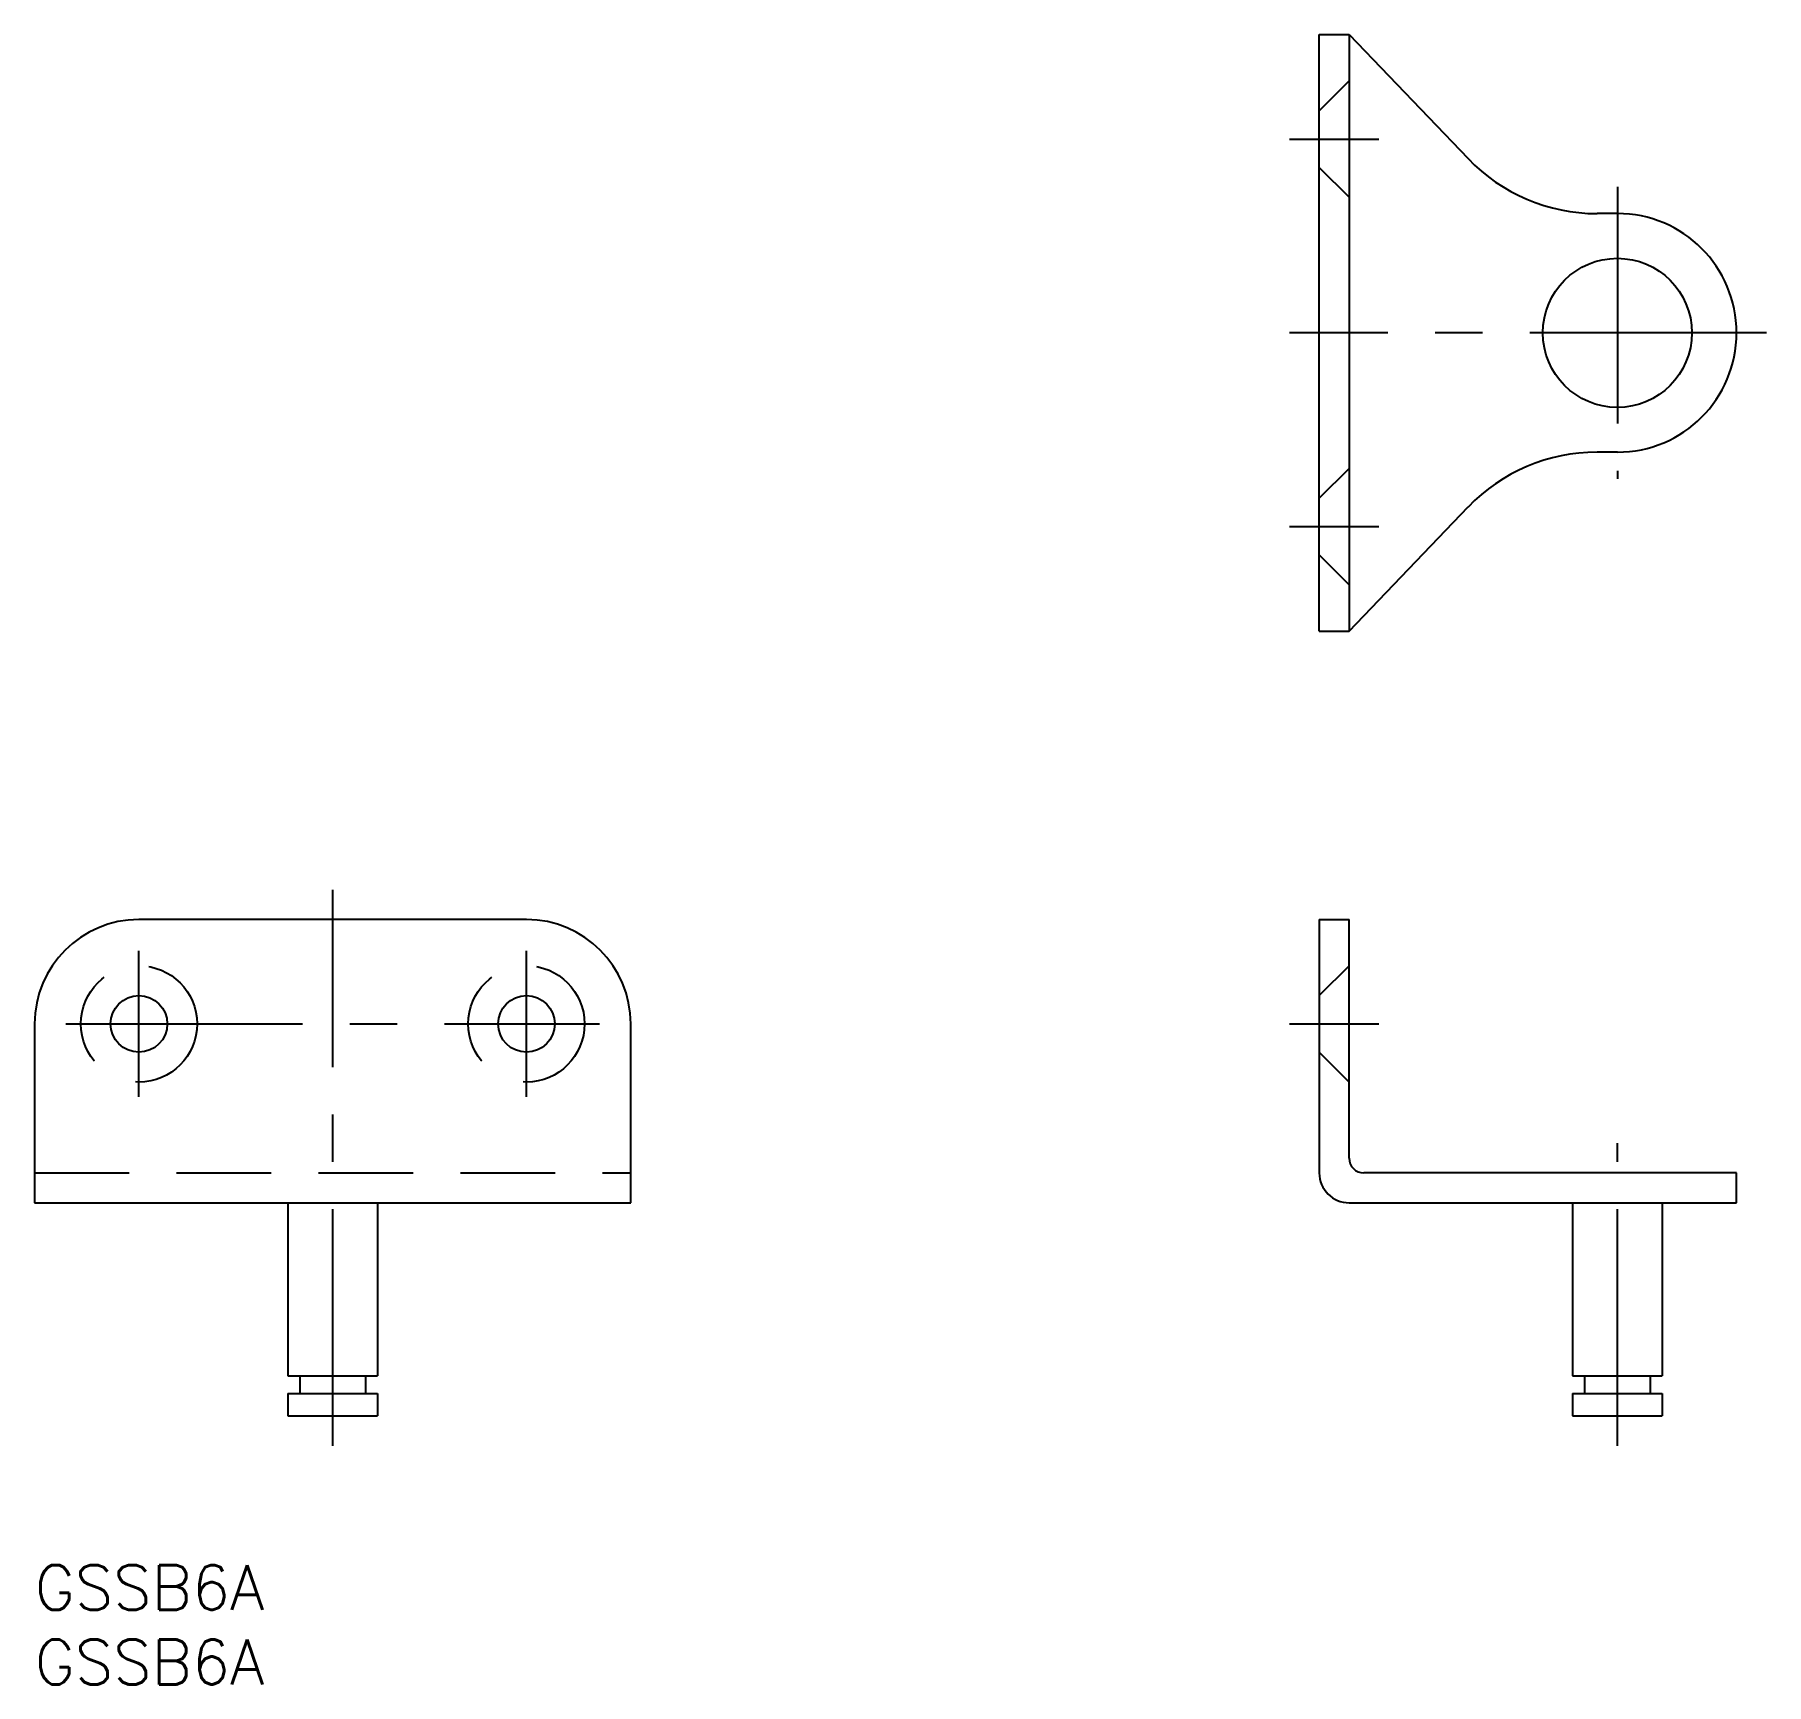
# Model space of a CAD drawing. Extents: x 0 to 116, y -8 to 103.
import ezdxf

# ---------------------------------------------------------------- set-up
doc = ezdxf.new("R2010")
doc.units = 0
doc.header["$LTSCALE"] = 0.5
doc.linetypes.add('CENTER', pattern=[50.8, 31.75, -6.35, 6.35, -6.35])
doc.linetypes.add('DASHED', pattern=[19.05, 12.7, -6.35])
for name, color, linetype in [('MSM_CENTER', 1, 'CENTER'), ('MSM_CONTINUOUS', 7, 'CONTINUOUS'), ('MSM_DASHED', 4, 'DASHED'), ('MSM_PART_NUMBER', 7, 'CONTINUOUS')]:
    doc.layers.add(name, color=color, linetype=linetype)
doc.styles.get("Standard").update_dxf_attribs({"font": 'txt.shx', "height": 2, "bigfont": 'bigfont.shx'})

# ---------------------------------------------------------------- blocks, each defined once
blk = doc.blocks.new('*U10')
at = {"layer": 'MSM_PART_NUMBER'}
blk.add_text('GSSB6A', height=3, dxfattribs=at).set_placement((0, -3))
blk = doc.blocks.new('*U11')
at = {"layer": 'MSM_PART_NUMBER'}
blk.add_text('GSSB6A', height=3, dxfattribs=at).set_placement((0, -8))

msp = doc.modelspace()

# ---------------------------------------------------------------- linework, layer by layer
at = {"layer": 'MSM_CENTER'}
for p, q in [((84.2, 95.65), (90.2, 95.65)), ((106.2, 92.44), (106.2, 72.86)), ((116.2, 82.65), (84.2, 82.65)), ((84.2, 69.65), (90.2, 69.65)), ((20, 8), (20, 45.3)), ((7, 31.4), (7, 41.2)), ((33, 31.4), (33, 41.2)), ((2.1, 36.3), (37.9, 36.3)), ((84.2, 36.3), (90.2, 36.3)), ((106.2, 8), (106.2, 28.3))]:
    msp.add_line(p, q, dxfattribs=at)
at = {"layer": 'MSM_CONTINUOUS'}
for p, q in [((86.2, 102.65), (88.2, 102.65)), ((86.2, 62.65), (86.2, 102.65)), ((88.2, 102.65), (88.2, 62.65)), ((88.2, 102.65), (96.19, 94.34)), ((106.2, 90.65), (104.84, 90.65)), ((106.2, 74.65), (104.84, 74.65)), ((88.2, 62.65), (96.19, 70.97)), ((86.2, 62.65), (88.2, 62.65)), ((33, 43.3), (7, 43.3)), ((86.2, 43.3), (88.2, 43.3)), ((86.2, 43.3), (86.2, 26.3)), ((88.2, 27.3), (88.2, 43.3)), ((0, 36.3), (0, 24.3)), ((40, 24.3), (40, 36.3)), ((114.2, 26.3), (89.2, 26.3)), ((114.2, 24.3), (114.2, 26.3)), ((0, 24.3), (40, 24.3)), ((17, 24.3), (17, 12.7)), ((23, 24.3), (23, 12.7)), ((88.2, 24.3), (114.2, 24.3)), ((103.2, 24.3), (103.2, 12.7)), ((109.2, 24.3), (109.2, 12.7)), ((17, 12.7), (23, 12.7)), ((17.8, 12.7), (17.8, 11.5)), ((22.2, 12.7), (22.2, 11.5)), ((103.2, 12.7), (109.2, 12.7)), ((104, 12.7), (104, 11.5)), ((108.4, 12.7), (108.4, 11.5)), ((17, 11.5), (17, 10)), ((17, 11.5), (23, 11.5)), ((23, 11.5), (23, 10)), ((103.2, 11.5), (103.2, 10)), ((103.2, 11.5), (109.2, 11.5)), ((109.2, 11.5), (109.2, 10)), ((17, 10), (23, 10)), ((103.2, 10), (109.2, 10))]:
    msp.add_line(p, q, dxfattribs=at)
for centre, radius in [((106.2, 82.65), 5), ((7, 36.3), 1.9), ((33, 36.3), 1.9)]:
    msp.add_circle(centre, radius, dxfattribs=at)
for centre, radius, start, end in [((104.84, 102.65), 12, 223.857, 270), ((106.2, 82.65), 8, 270, 90), ((104.84, 62.65), 12, 90, 136.143), ((7, 36.3), 7, 90, 180), ((33, 36.3), 7, 0, 90), ((89.2, 27.3), 1, 180, 270), ((88.2, 26.3), 2, 180, 270)]:
    msp.add_arc(centre, radius, start, end, dxfattribs=at)
at = {"layer": 'MSM_DASHED'}
for p, q in [((88.2, 99.55), (86.2, 97.55)), ((86.2, 93.75), (88.2, 91.75)), ((88.2, 73.55), (86.2, 71.55)), ((86.2, 67.75), (88.2, 65.75)), ((88.2, 40.2), (86.2, 38.2)), ((86.2, 34.4), (88.2, 32.4)), ((0, 26.3), (40, 26.3))]:
    msp.add_line(p, q, dxfattribs=at)
for centre in [(7, 36.3), (33, 36.3)]:
    msp.add_circle(centre, 3.9, dxfattribs=at)

# ---------------------------------------------------------------- block references
at = {"layer": 'MSM_CONTINUOUS'}
for name in ['*U10', '*U11']:
    msp.add_blockref(name, (0, 0), dxfattribs=at)

doc.saveas('drawing.dxf')
